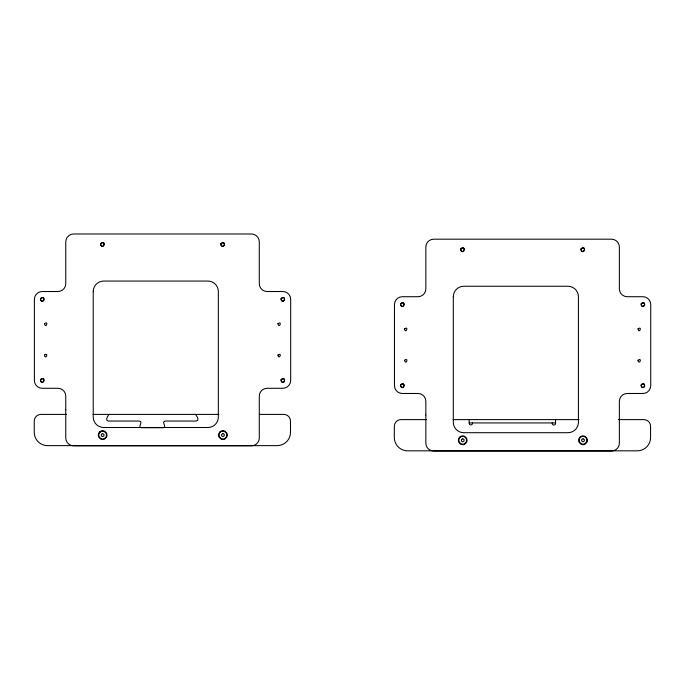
<?xml version="1.0" encoding="UTF-8"?>
<svg xmlns="http://www.w3.org/2000/svg" width="685" height="685" viewBox="0 0 685 685"><rect width="100%" height="100%" fill="white"/><g stroke="black" fill="none" stroke-linecap="round" stroke-linejoin="round"><path stroke-width="1.03" d="M109.112 414.408C107.956 415.658 104.625 420.462 108.264 421.052L139.329 421.052C143.799 421.729 137.009 427.02 141.478 427.697L163.09 427.697C167.56 427.02 160.769 421.729 165.239 421.052L196.304 421.052C199.952 420.462 196.621 415.658 195.465 414.408M66.471 414.408L40.894 414.408A6.644 6.644 0 0 0 34.25 421.052L34.25 432.346A13.289 13.289 0 0 0 47.539 445.635L277.211 445.635A13.289 13.289 0 0 0 290.491 432.346L290.491 421.052A6.644 6.644 0 0 0 283.855 414.408L259.358 414.408M93.117 414.408L218.892 414.408M426.55 419.605L400.965 419.605A6.644 6.644 0 0 0 394.329 426.25L394.329 437.544A13.289 13.289 0 0 0 407.609 450.824L637.29 450.824A13.289 13.289 0 0 0 650.57 437.544L650.57 426.25A6.644 6.644 0 0 0 643.926 419.605L618.367 419.605M453.196 419.605L578.971 419.605M469.182 419.605L469.182 422.928L555.535 422.928L555.535 419.605M472.504 422.928A1.687 1.687 0 0 1 470.843 424.914A1.687 1.687 0 0 1 469.182 422.928M555.535 422.928A1.712 1.712 0 0 1 553.874 425.042A1.712 1.712 0 0 1 552.213 422.928M65.769 409.81L65.769 437.972A7.843 7.843 0 0 0 73.612 445.815L251.446 445.815A7.843 7.843 0 0 0 259.29 437.972L259.29 396.127A7.843 7.843 0 0 1 267.133 388.284L282.828 388.284A7.843 7.843 0 0 0 290.671 380.44L290.671 299.371A7.843 7.843 0 0 0 282.828 291.519L267.133 291.519A7.843 7.843 0 0 1 259.29 283.676L259.29 241.831A7.843 7.843 0 0 0 251.446 233.987L73.612 233.987A7.843 7.843 0 0 0 65.769 241.831L65.769 283.676A7.843 7.843 0 0 1 57.925 291.519L42.23 291.519A7.843 7.843 0 0 0 34.387 299.371L34.387 380.44A7.843 7.843 0 0 0 42.23 388.284L57.925 388.284A7.843 7.843 0 0 1 65.769 396.127L65.769 409.81M93.228 291.519L93.228 417.045A10.463 10.463 0 0 0 103.692 427.508L207.889 427.508A10.463 10.463 0 0 0 218.344 417.045L218.344 291.519A10.463 10.463 0 0 0 207.889 281.064L103.692 281.064A10.463 10.463 0 0 0 93.228 291.519M425.847 415.007L425.847 443.169A7.843 7.843 0 0 0 433.691 451.013L611.525 451.013A7.843 7.843 0 0 0 619.368 443.169L619.368 401.324A7.843 7.843 0 0 1 627.212 393.481L642.907 393.481A7.843 7.843 0 0 0 650.75 385.629L650.75 304.56A7.843 7.843 0 0 0 642.907 296.716L627.212 296.716A7.843 7.843 0 0 1 619.368 288.873L619.368 247.028A7.843 7.843 0 0 0 611.525 239.185L433.691 239.185A7.843 7.843 0 0 0 425.847 247.028L425.847 288.873A7.843 7.843 0 0 1 417.996 296.716L402.309 296.716A7.843 7.843 0 0 0 394.466 304.56L394.466 385.629A7.843 7.843 0 0 0 402.309 393.481L417.996 393.481A7.843 7.843 0 0 1 425.847 401.324L425.847 415.007M453.307 296.716L453.307 422.243A10.463 10.463 0 0 0 463.762 432.706L567.959 432.706A10.463 10.463 0 0 0 578.423 422.243L578.423 296.716A10.463 10.463 0 0 0 567.959 286.253L463.762 286.253A10.463 10.463 0 0 0 453.307 296.716M40.552 298.703C42.093 306.726 47.188 293.908 40.552 298.703M44.465 323.68C45.595 329.314 49.132 320.34 44.465 323.68M44.465 355.061C45.595 360.704 49.132 351.722 44.465 355.061M40.552 379.773C42.093 387.796 47.188 374.978 40.552 379.773M100.704 243.783C102.245 251.806 107.34 238.988 100.704 243.783M220.998 243.783C222.539 251.806 227.643 238.988 220.998 243.783M281.15 298.703C282.691 306.726 287.786 293.908 281.15 298.703M277.922 323.68C279.052 329.314 282.588 320.34 277.922 323.68M277.922 355.061C279.052 360.695 282.588 351.722 277.922 355.061M281.15 379.773C282.691 387.796 287.786 374.978 281.15 379.773M400.631 303.9C402.172 311.923 407.267 299.105 400.631 303.9M404.544 328.877C405.666 334.511 409.21 325.538 404.544 328.877M404.544 360.259C405.666 365.893 409.21 356.919 404.544 360.259M400.631 384.97C402.172 392.993 407.267 380.175 400.631 384.97M460.774 248.98C462.324 257.003 467.418 244.185 460.774 248.98M581.077 248.98C582.618 257.003 587.713 244.185 581.077 248.98M641.228 303.9C642.77 311.923 647.864 299.105 641.228 303.9M638 328.877C639.122 334.511 642.667 325.538 638 328.877M638 360.259C639.122 365.893 642.667 356.919 638 360.259M641.228 384.97C642.77 392.993 647.864 380.175 641.228 384.97M99.59 432.004L98.905 432.911A4.435 4.435 0 0 0 98.905 437.287L100.481 438.888A4.256 4.256 0 0 0 104.788 438.888L106.363 437.287A4.435 4.435 0 0 0 106.363 432.911L104.788 431.31A4.256 4.256 0 0 0 100.481 431.31L99.59 432.004M99.924 432.346L99.316 433.151A3.947 3.947 0 0 0 99.316 437.047L100.721 438.477A3.785 3.785 0 0 0 104.557 438.477L105.952 437.047A3.947 3.947 0 0 0 105.952 433.151L104.557 431.73A3.785 3.785 0 0 0 100.721 431.73L99.924 432.346M219.885 432.004L219.2 432.911A4.435 4.435 0 0 0 219.2 437.287L220.775 438.888A4.256 4.256 0 0 0 225.091 438.888L226.667 437.287A4.435 4.435 0 0 0 226.667 432.911L225.091 431.31A4.256 4.256 0 0 0 220.775 431.31L219.885 432.004M220.219 432.346L219.611 433.151A3.947 3.947 0 0 0 219.611 437.047L221.015 438.477A3.785 3.785 0 0 0 224.851 438.477L226.255 437.047A3.947 3.947 0 0 0 226.255 433.151L224.851 431.73A3.785 3.785 0 0 0 221.015 431.73L220.219 432.346M459.669 437.201L458.984 438.109A4.435 4.435 0 0 0 458.984 442.484L460.56 444.085A4.256 4.256 0 0 0 464.867 444.085L466.442 442.484A4.435 4.435 0 0 0 466.442 438.109L464.867 436.508A4.256 4.256 0 0 0 460.56 436.508L459.669 437.201M460.003 437.544L459.395 438.349A3.947 3.947 0 0 0 459.395 442.245L460.791 443.666A3.785 3.785 0 0 0 464.627 443.666L466.031 442.245A3.947 3.947 0 0 0 466.031 438.349L464.627 436.927A3.785 3.785 0 0 0 460.791 436.927L460.003 437.544M579.964 437.201L579.279 438.109A4.435 4.435 0 0 0 579.279 442.484L580.854 444.085A4.256 4.256 0 0 0 585.161 444.085L586.745 442.484A4.435 4.435 0 0 0 586.737 438.109L585.161 436.508A4.256 4.256 0 0 0 580.854 436.508L579.964 437.201M580.298 437.544L579.69 438.349A3.947 3.947 0 0 0 579.69 442.245L581.094 443.666A3.785 3.785 0 0 0 584.93 443.666L586.334 442.245A3.947 3.947 0 0 0 586.334 438.349L584.93 436.927A3.785 3.785 0 0 0 581.094 436.927L580.298 437.544M102.639 433.588L101.32 434.341L101.32 435.857L102.639 436.619L103.949 435.857L103.949 434.341L102.639 433.588M222.933 433.588L221.623 434.341L221.623 435.857L222.933 436.619L224.243 435.857L224.243 434.341L222.933 433.588M462.709 438.777L461.399 439.539L461.399 441.054L462.709 441.816L464.028 441.054L464.028 439.539L462.709 438.777M583.012 438.777L581.693 439.539L581.693 441.054L583.012 441.816L584.322 441.054L584.322 439.539L583.012 438.777M401.401 387.196A1.807 1.807 0 0 0 404.116 385.629A1.807 1.807 0 0 0 401.401 384.071A1.807 1.807 0 0 0 401.401 387.196M401.401 306.126A1.807 1.807 0 0 0 404.116 304.56A1.807 1.807 0 0 0 401.401 303.001A1.807 1.807 0 0 0 401.401 306.126M641.485 386.76A1.807 1.807 0 0 0 644.585 386.297A1.807 1.807 0 0 0 642.641 383.848A1.807 1.807 0 0 0 641.485 386.76M641.485 305.681A1.807 1.807 0 0 0 644.585 305.227A1.807 1.807 0 0 0 642.641 302.779A1.807 1.807 0 0 0 641.485 305.681M581.342 250.77A1.807 1.807 0 0 0 584.433 250.308A1.807 1.807 0 0 0 582.49 247.859A1.807 1.807 0 0 0 581.342 250.77M461.553 251.207A1.807 1.807 0 0 0 464.267 249.648A1.807 1.807 0 0 0 461.553 248.081A1.807 1.807 0 0 0 461.553 251.207M41.331 381.999A1.807 1.807 0 0 0 44.037 380.44A1.807 1.807 0 0 0 41.331 378.873A1.807 1.807 0 0 0 41.331 381.999M41.331 300.929A1.807 1.807 0 0 0 44.037 299.371A1.807 1.807 0 0 0 41.331 297.804A1.807 1.807 0 0 0 41.331 300.929M281.415 381.562A1.807 1.807 0 0 0 284.506 381.1A1.807 1.807 0 0 0 282.562 378.651A1.807 1.807 0 0 0 281.415 381.562M281.415 300.492A1.807 1.807 0 0 0 284.506 300.03A1.807 1.807 0 0 0 282.562 297.581A1.807 1.807 0 0 0 281.415 300.492M221.264 245.572A1.807 1.807 0 0 0 224.355 245.11A1.807 1.807 0 0 0 222.411 242.661A1.807 1.807 0 0 0 221.264 245.572M101.474 246.009A1.807 1.807 0 0 0 104.189 244.451A1.807 1.807 0 0 0 101.474 242.884A1.807 1.807 0 0 0 101.474 246.009"/></g></svg>
